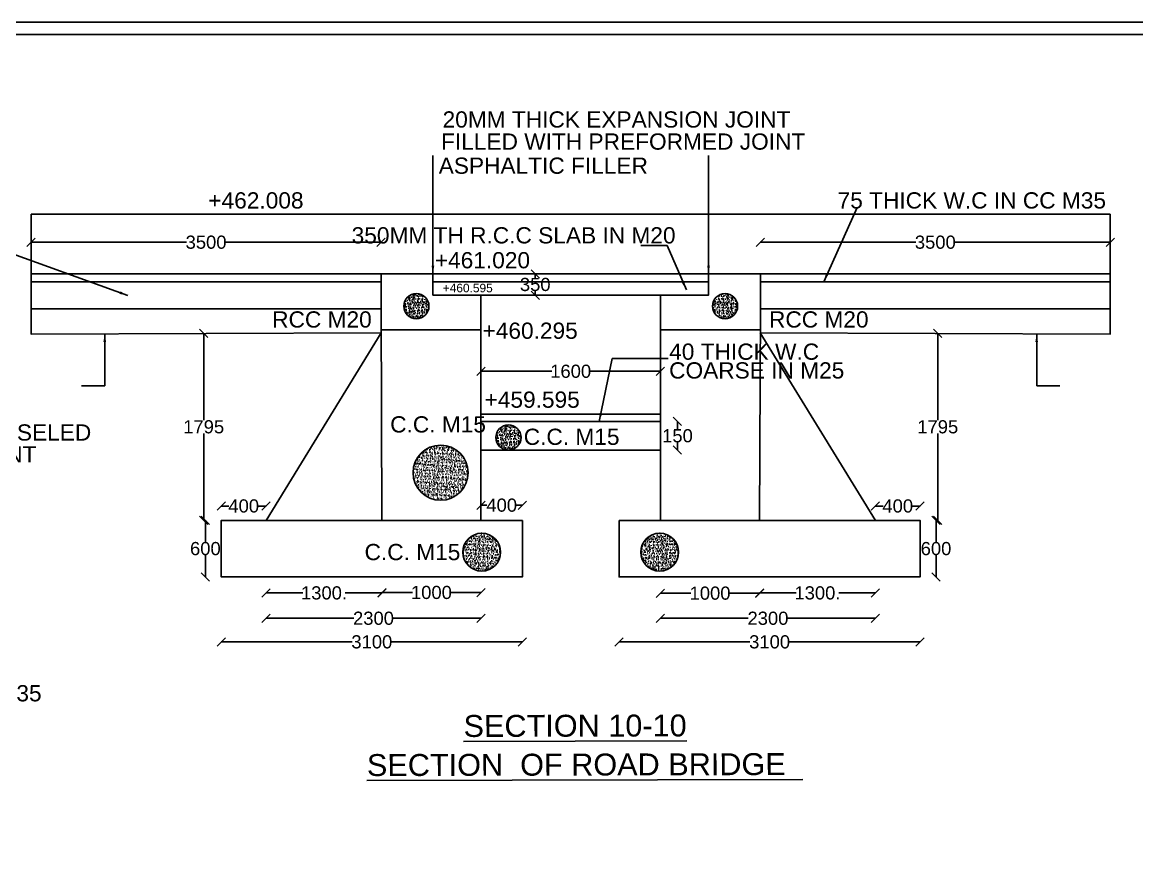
# Model space of a CAD drawing. Header units: millimetres. Extents: x 5124 to 6568637, y 2311 to 91879094.
# Drawn here: x 3553209 to 3565908, y 45954037 to 45963604 of the extents above; entities that cross this region are included whole.
import ezdxf

# ---------------------------------------------------------------- set-up
doc = ezdxf.new("R2010")
doc.units = ezdxf.units.MM
doc.header["$MEASUREMENT"] = 0
for name, color, linetype in [('DIMENSION', 7, 'Continuous'), ('DRAWING', 7, 'Continuous'), ('TEXT', 7, 'Continuous')]:
    doc.layers.add(name, color=color, linetype=linetype)
doc.styles.get("Standard").update_dxf_attribs({"font": 'arial.ttf', "height": 150})
doc.dimstyles.get("Standard").update_dxf_attribs({"dimtxt": 200, "dimasz": 110, "dimexe": 0.18, "dimexo": 0.0625, "dimgap": 0.09, "dimtad": 0, "dimtih": 1, "dimtoh": 1, "dimdec": 0, "dimzin": 0, "dimdsep": 46, "dimtxsty": 'Standard', "dimblk": 'OBLIQUE', "dimcen": 0.09, "dimse1": 1, "dimse2": 1, "dimadec": 0, "dimazin": 0, "dimtfac": 1, "dimtdec": 0, "dimtofl": 0, "dimtmove": 0, "dimatfit": 3, "dimfxl": 1, "dimtolj": 1, "dimtzin": 0, "dimarcsym": 0})

# ---------------------------------------------------------------- blocks, each defined once
blk = doc.blocks.new('_Oblique')
at = {"color": 0, "linetype": 'ByBlock', "lineweight": -2}
blk.add_line((-0.5, -0.5), (0.5, 0.5), dxfattribs=at)
blk = doc.blocks.new('*D87')
at = {"layer": 'Defpoints', "color": 0}
for p in [(3553309, 45961097), (3553309, 45960736), (3557297, 45960736)]:
    blk.add_point(p, dxfattribs=at)
at = {"layer": 'DIMENSION', "color": 0, "lineweight": -2}
for p, q in [((3553309, 45961097), (3555080, 45961097)), ((3557297, 45961097), (3555527, 45961097))]:
    blk.add_line(p, q, dxfattribs=at)
at = {"layer": 'DIMENSION', "color": 0, "lineweight": -2, "xscale": 95, "yscale": 95, "zscale": 95, "rotation": 180}
blk.add_blockref('_Oblique', (3553309, 45961097), dxfattribs=at)
at = {"layer": 'DIMENSION', "color": 0, "lineweight": -2, "xscale": 95, "yscale": 95, "zscale": 95}
blk.add_blockref('_Oblique', (3557297, 45961097), dxfattribs=at)
at = {"layer": 'DIMENSION', "color": 0, "insert": (3555303, 45961097), "char_height": 150, "attachment_point": 5}
blk.add_mtext('\\A1;3500', dxfattribs=at)
blk = doc.blocks.new('*D88')
at = {"layer": 'Defpoints', "color": 0}
for p in [(3555304, 45960058), (3555276, 45957928), (3555476, 45957928)]:
    blk.add_point(p, dxfattribs=at)
at = {"layer": 'DIMENSION', "color": 0, "lineweight": -2}
for p, q in [((3555276, 45960058), (3555276, 45959070)), ((3555276, 45957928), (3555276, 45958916))]:
    blk.add_line(p, q, dxfattribs=at)
at = {"layer": 'DIMENSION', "color": 0, "lineweight": -2, "xscale": 95, "yscale": 95, "zscale": 95}
for p, rotation in [((3555276, 45960058), 90), ((3555276, 45957928), 270)]:
    blk.add_blockref('_Oblique', p, dxfattribs=dict(at, rotation=rotation))
at = {"layer": 'DIMENSION', "color": 0, "insert": (3555276, 45958993), "char_height": 150, "attachment_point": 5}
blk.add_mtext('\\A1;1795', dxfattribs=at)
blk = doc.blocks.new('*D89')
at = {"layer": 'Defpoints', "color": 0}
for p in [(3555476, 45958091), (3555476, 45957928), (3555987, 45957928)]:
    blk.add_point(p, dxfattribs=at)
at = {"layer": 'DIMENSION', "color": 0, "lineweight": -2}
for p, q in [((3555476, 45958091), (3555563, 45958091)), ((3555987, 45958091), (3555900, 45958091))]:
    blk.add_line(p, q, dxfattribs=at)
at = {"layer": 'DIMENSION', "color": 0, "lineweight": -2, "xscale": 95, "yscale": 95, "zscale": 95, "rotation": 180}
blk.add_blockref('_Oblique', (3555476, 45958091), dxfattribs=at)
at = {"layer": 'DIMENSION', "color": 0, "lineweight": -2, "xscale": 95, "yscale": 95, "zscale": 95}
blk.add_blockref('_Oblique', (3555987, 45958091), dxfattribs=at)
at = {"layer": 'DIMENSION', "color": 0, "insert": (3555732, 45958091), "char_height": 150, "attachment_point": 5}
blk.add_mtext('\\A1;400', dxfattribs=at)
blk = doc.blocks.new('*D90')
at = {"layer": 'Defpoints', "color": 0}
for p in [(3555476, 45957928), (3555295, 45957282), (3555476, 45957282)]:
    blk.add_point(p, dxfattribs=at)
at = {"layer": 'DIMENSION', "color": 0, "lineweight": -2}
for p, q in [((3555295, 45957928), (3555295, 45957682)), ((3555295, 45957282), (3555295, 45957528))]:
    blk.add_line(p, q, dxfattribs=at)
at = {"layer": 'DIMENSION', "color": 0, "lineweight": -2, "xscale": 95, "yscale": 95, "zscale": 95}
for p, rotation in [((3555295, 45957928), 90), ((3555295, 45957282), 270)]:
    blk.add_blockref('_Oblique', p, dxfattribs=dict(at, rotation=rotation))
at = {"layer": 'DIMENSION', "color": 0, "insert": (3555295, 45957605), "char_height": 150, "attachment_point": 5}
blk.add_mtext('\\A1;600', dxfattribs=at)
blk = doc.blocks.new('*D91')
at = {"layer": 'Defpoints', "color": 0}
for p in [(3558908, 45958100), (3558436, 45957928), (3558908, 45957928)]:
    blk.add_point(p, dxfattribs=at)
at = {"layer": 'DIMENSION', "color": 0, "lineweight": -2}
for p, q in [((3558436, 45958100), (3558503, 45958100)), ((3558908, 45958100), (3558840, 45958100))]:
    blk.add_line(p, q, dxfattribs=at)
at = {"layer": 'DIMENSION', "color": 0, "lineweight": -2, "xscale": 95, "yscale": 95, "zscale": 95, "rotation": 180}
blk.add_blockref('_Oblique', (3558436, 45958100), dxfattribs=at)
at = {"layer": 'DIMENSION', "color": 0, "lineweight": -2, "xscale": 95, "yscale": 95, "zscale": 95}
blk.add_blockref('_Oblique', (3558908, 45958100), dxfattribs=at)
at = {"layer": 'DIMENSION', "color": 0, "insert": (3558672, 45958100), "char_height": 150, "attachment_point": 5}
blk.add_mtext('\\A1;400', dxfattribs=at)
blk = doc.blocks.new('*D92')
at = {"layer": 'Defpoints', "color": 0}
for p in [(3555987, 45957928), (3557307, 45957928), (3555987, 45957100)]:
    blk.add_point(p, dxfattribs=at)
at = {"layer": 'DIMENSION', "color": 0, "lineweight": -2}
for p, q in [((3555987, 45957100), (3556405, 45957100)), ((3557307, 45957100), (3556888, 45957100))]:
    blk.add_line(p, q, dxfattribs=at)
at = {"layer": 'DIMENSION', "color": 0, "lineweight": -2, "xscale": 95, "yscale": 95, "zscale": 95, "rotation": 180}
blk.add_blockref('_Oblique', (3555987, 45957100), dxfattribs=at)
at = {"layer": 'DIMENSION', "color": 0, "lineweight": -2, "xscale": 95, "yscale": 95, "zscale": 95}
blk.add_blockref('_Oblique', (3557307, 45957100), dxfattribs=at)
at = {"layer": 'DIMENSION', "color": 0, "insert": (3556647, 45957100), "char_height": 150, "attachment_point": 5}
blk.add_mtext('\\A1;1300.', dxfattribs=at)
blk = doc.blocks.new('*D93')
at = {"layer": 'Defpoints', "color": 0}
for p in [(3557307, 45957923), (3558436, 45957928), (3558436, 45957105)]:
    blk.add_point(p, dxfattribs=at)
at = {"layer": 'DIMENSION', "color": 0, "lineweight": -2}
for p, q in [((3557307, 45957105), (3557654, 45957105)), ((3558436, 45957105), (3558088, 45957105))]:
    blk.add_line(p, q, dxfattribs=at)
at = {"layer": 'DIMENSION', "color": 0, "lineweight": -2, "xscale": 95, "yscale": 95, "zscale": 95, "rotation": 180}
blk.add_blockref('_Oblique', (3557307, 45957105), dxfattribs=at)
at = {"layer": 'DIMENSION', "color": 0, "lineweight": -2, "xscale": 95, "yscale": 95, "zscale": 95}
blk.add_blockref('_Oblique', (3558436, 45957105), dxfattribs=at)
at = {"layer": 'DIMENSION', "color": 0, "insert": (3557871, 45957105), "char_height": 150, "attachment_point": 5}
blk.add_mtext('\\A1;1000', dxfattribs=at)
blk = doc.blocks.new('*D94')
at = {"layer": 'Defpoints', "color": 0}
for p in [(3555987, 45957928), (3558436, 45957928), (3558436, 45956811)]:
    blk.add_point(p, dxfattribs=at)
at = {"layer": 'DIMENSION', "color": 0, "lineweight": -2}
for p, q in [((3555987, 45956811), (3556986, 45956811)), ((3558436, 45956811), (3557436, 45956811))]:
    blk.add_line(p, q, dxfattribs=at)
at = {"layer": 'DIMENSION', "color": 0, "lineweight": -2, "xscale": 95, "yscale": 95, "zscale": 95, "rotation": 180}
blk.add_blockref('_Oblique', (3555987, 45956811), dxfattribs=at)
at = {"layer": 'DIMENSION', "color": 0, "lineweight": -2, "xscale": 95, "yscale": 95, "zscale": 95}
blk.add_blockref('_Oblique', (3558436, 45956811), dxfattribs=at)
at = {"layer": 'DIMENSION', "color": 0, "insert": (3557211, 45956811), "char_height": 150, "attachment_point": 5}
blk.add_mtext('\\A1;2300', dxfattribs=at)
blk = doc.blocks.new('*D95')
at = {"layer": 'Defpoints', "color": 0}
for p in [(3555476, 45957282), (3558908, 45957282), (3558908, 45956542)]:
    blk.add_point(p, dxfattribs=at)
at = {"layer": 'DIMENSION', "color": 0, "lineweight": -2}
for p, q in [((3555476, 45956542), (3556968, 45956542)), ((3558908, 45956542), (3557416, 45956542))]:
    blk.add_line(p, q, dxfattribs=at)
at = {"layer": 'DIMENSION', "color": 0, "lineweight": -2, "xscale": 95, "yscale": 95, "zscale": 95, "rotation": 180}
blk.add_blockref('_Oblique', (3555476, 45956542), dxfattribs=at)
at = {"layer": 'DIMENSION', "color": 0, "lineweight": -2, "xscale": 95, "yscale": 95, "zscale": 95}
blk.add_blockref('_Oblique', (3558908, 45956542), dxfattribs=at)
at = {"layer": 'DIMENSION', "color": 0, "insert": (3557192, 45956542), "char_height": 150, "attachment_point": 5}
blk.add_mtext('\\A1;3100', dxfattribs=at)
blk = doc.blocks.new('*D97')
at = {"layer": 'Defpoints', "color": 0}
for p in [(3559054, 45960736), (3559054, 45960736), (3559054, 45960494)]:
    blk.add_point(p, dxfattribs=at)
at = {"layer": 'DIMENSION', "color": 0, "lineweight": -2}
for p, q in [((3559054, 45960736), (3559054, 45960692)), ((3559054, 45960494), (3559054, 45960539))]:
    blk.add_line(p, q, dxfattribs=at)
at = {"layer": 'DIMENSION', "color": 0, "lineweight": -2, "xscale": 95, "yscale": 95, "zscale": 95}
for p, rotation in [((3559054, 45960736), 90), ((3559054, 45960494), 270)]:
    blk.add_blockref('_Oblique', p, dxfattribs=dict(at, rotation=rotation))
at = {"layer": 'DIMENSION', "color": 0, "insert": (3559054, 45960615), "char_height": 150, "attachment_point": 5}
blk.add_mtext('\\A1;350', dxfattribs=at)
blk = doc.blocks.new('*D99')
at = {"layer": 'Defpoints', "color": 0}
for p in [(3565607, 45961097), (3561619, 45960736), (3565607, 45960736)]:
    blk.add_point(p, dxfattribs=at)
at = {"layer": 'DIMENSION', "color": 0, "lineweight": -2}
for p, q in [((3561619, 45961097), (3563390, 45961097)), ((3565607, 45961097), (3563837, 45961097))]:
    blk.add_line(p, q, dxfattribs=at)
at = {"layer": 'DIMENSION', "color": 0, "lineweight": -2, "xscale": 95, "yscale": 95, "zscale": 95, "rotation": 180}
blk.add_blockref('_Oblique', (3561619, 45961097), dxfattribs=at)
at = {"layer": 'DIMENSION', "color": 0, "lineweight": -2, "xscale": 95, "yscale": 95, "zscale": 95}
blk.add_blockref('_Oblique', (3565607, 45961097), dxfattribs=at)
at = {"layer": 'DIMENSION', "color": 0, "insert": (3563613, 45961097), "char_height": 150, "attachment_point": 5}
blk.add_mtext('\\A1;3500', dxfattribs=at)
blk = doc.blocks.new('*D100')
at = {"layer": 'Defpoints', "color": 0}
for p in [(3563613, 45960058), (3563440, 45957928), (3563641, 45957928)]:
    blk.add_point(p, dxfattribs=at)
at = {"layer": 'DIMENSION', "color": 0, "lineweight": -2}
for p, q in [((3563641, 45960058), (3563641, 45959070)), ((3563641, 45957928), (3563641, 45958916))]:
    blk.add_line(p, q, dxfattribs=at)
at = {"layer": 'DIMENSION', "color": 0, "lineweight": -2, "xscale": 95, "yscale": 95, "zscale": 95}
for p, rotation in [((3563641, 45960058), 90), ((3563641, 45957928), 270)]:
    blk.add_blockref('_Oblique', p, dxfattribs=dict(at, rotation=rotation))
at = {"layer": 'DIMENSION', "color": 0, "insert": (3563641, 45958993), "char_height": 150, "attachment_point": 5}
blk.add_mtext('\\A1;1795', dxfattribs=at)
blk = doc.blocks.new('*D101')
at = {"layer": 'Defpoints', "color": 0}
for p in [(3563440, 45958091), (3562930, 45957928), (3563440, 45957928)]:
    blk.add_point(p, dxfattribs=at)
at = {"layer": 'DIMENSION', "color": 0, "lineweight": -2}
for p, q in [((3562930, 45958091), (3563017, 45958091)), ((3563440, 45958091), (3563354, 45958091))]:
    blk.add_line(p, q, dxfattribs=at)
at = {"layer": 'DIMENSION', "color": 0, "lineweight": -2, "xscale": 95, "yscale": 95, "zscale": 95, "rotation": 180}
blk.add_blockref('_Oblique', (3562930, 45958091), dxfattribs=at)
at = {"layer": 'DIMENSION', "color": 0, "lineweight": -2, "xscale": 95, "yscale": 95, "zscale": 95}
blk.add_blockref('_Oblique', (3563440, 45958091), dxfattribs=at)
at = {"layer": 'DIMENSION', "color": 0, "insert": (3563185, 45958091), "char_height": 150, "attachment_point": 5}
blk.add_mtext('\\A1;400', dxfattribs=at)
blk = doc.blocks.new('*D102')
at = {"layer": 'Defpoints', "color": 0}
for p in [(3563440, 45957928), (3563440, 45957282), (3563621, 45957282)]:
    blk.add_point(p, dxfattribs=at)
at = {"layer": 'DIMENSION', "color": 0, "lineweight": -2}
for p, q in [((3563621, 45957928), (3563621, 45957682)), ((3563621, 45957282), (3563621, 45957528))]:
    blk.add_line(p, q, dxfattribs=at)
at = {"layer": 'DIMENSION', "color": 0, "lineweight": -2, "xscale": 95, "yscale": 95, "zscale": 95}
for p, rotation in [((3563621, 45957928), 90), ((3563621, 45957282), 270)]:
    blk.add_blockref('_Oblique', p, dxfattribs=dict(at, rotation=rotation))
at = {"layer": 'DIMENSION', "color": 0, "insert": (3563621, 45957605), "char_height": 150, "attachment_point": 5}
blk.add_mtext('\\A1;600', dxfattribs=at)
blk = doc.blocks.new('*D103')
at = {"layer": 'Defpoints', "color": 0}
for p in [(3561610, 45957928), (3562930, 45957928), (3562930, 45957100)]:
    blk.add_point(p, dxfattribs=at)
at = {"layer": 'DIMENSION', "color": 0, "lineweight": -2}
for p, q in [((3561610, 45957100), (3562028, 45957100)), ((3562930, 45957100), (3562512, 45957100))]:
    blk.add_line(p, q, dxfattribs=at)
at = {"layer": 'DIMENSION', "color": 0, "lineweight": -2, "xscale": 95, "yscale": 95, "zscale": 95, "rotation": 180}
blk.add_blockref('_Oblique', (3561610, 45957100), dxfattribs=at)
at = {"layer": 'DIMENSION', "color": 0, "lineweight": -2, "xscale": 95, "yscale": 95, "zscale": 95}
blk.add_blockref('_Oblique', (3562930, 45957100), dxfattribs=at)
at = {"layer": 'DIMENSION', "color": 0, "insert": (3562270, 45957100), "char_height": 150, "attachment_point": 5}
blk.add_mtext('\\A1;1300.', dxfattribs=at)
blk = doc.blocks.new('*D104')
at = {"layer": 'Defpoints', "color": 0}
for p in [(3560481, 45957928), (3561610, 45957915), (3560481, 45957097)]:
    blk.add_point(p, dxfattribs=at)
at = {"layer": 'DIMENSION', "color": 0, "lineweight": -2}
for p, q in [((3560481, 45957097), (3560829, 45957097)), ((3561610, 45957097), (3561262, 45957097))]:
    blk.add_line(p, q, dxfattribs=at)
at = {"layer": 'DIMENSION', "color": 0, "lineweight": -2, "xscale": 95, "yscale": 95, "zscale": 95, "rotation": 180}
blk.add_blockref('_Oblique', (3560481, 45957097), dxfattribs=at)
at = {"layer": 'DIMENSION', "color": 0, "lineweight": -2, "xscale": 95, "yscale": 95, "zscale": 95}
blk.add_blockref('_Oblique', (3561610, 45957097), dxfattribs=at)
at = {"layer": 'DIMENSION', "color": 0, "insert": (3561046, 45957097), "char_height": 150, "attachment_point": 5}
blk.add_mtext('\\A1;1000', dxfattribs=at)
blk = doc.blocks.new('*D98')
at = {"layer": 'Defpoints', "color": 0}
for p in [(3560481, 45957928), (3562930, 45957928), (3560481, 45956811)]:
    blk.add_point(p, dxfattribs=at)
at = {"layer": 'DIMENSION', "color": 0, "lineweight": -2}
for p, q in [((3560481, 45956811), (3561480, 45956811)), ((3562930, 45956811), (3561931, 45956811))]:
    blk.add_line(p, q, dxfattribs=at)
at = {"layer": 'DIMENSION', "color": 0, "lineweight": -2, "xscale": 95, "yscale": 95, "zscale": 95, "rotation": 180}
blk.add_blockref('_Oblique', (3560481, 45956811), dxfattribs=at)
at = {"layer": 'DIMENSION', "color": 0, "lineweight": -2, "xscale": 95, "yscale": 95, "zscale": 95}
blk.add_blockref('_Oblique', (3562930, 45956811), dxfattribs=at)
at = {"layer": 'DIMENSION', "color": 0, "insert": (3561706, 45956811), "char_height": 150, "attachment_point": 5}
blk.add_mtext('\\A1;2300', dxfattribs=at)
blk = doc.blocks.new('*D105')
at = {"layer": 'Defpoints', "color": 0}
for p in [(3560009, 45957282), (3563440, 45957282), (3560009, 45956542)]:
    blk.add_point(p, dxfattribs=at)
at = {"layer": 'DIMENSION', "color": 0, "lineweight": -2}
for p, q in [((3560009, 45956542), (3561501, 45956542)), ((3563440, 45956542), (3561948, 45956542))]:
    blk.add_line(p, q, dxfattribs=at)
at = {"layer": 'DIMENSION', "color": 0, "lineweight": -2, "xscale": 95, "yscale": 95, "zscale": 95, "rotation": 180}
blk.add_blockref('_Oblique', (3560009, 45956542), dxfattribs=at)
at = {"layer": 'DIMENSION', "color": 0, "lineweight": -2, "xscale": 95, "yscale": 95, "zscale": 95}
blk.add_blockref('_Oblique', (3563440, 45956542), dxfattribs=at)
at = {"layer": 'DIMENSION', "color": 0, "insert": (3561725, 45956542), "char_height": 150, "attachment_point": 5}
blk.add_mtext('\\A1;3100', dxfattribs=at)
blk = doc.blocks.new('*D106')
at = {"layer": 'Defpoints', "color": 0}
for p in [(3558436, 45959626), (3560481, 45959626), (3560481, 45959626)]:
    blk.add_point(p, dxfattribs=at)
at = {"layer": 'DIMENSION', "color": 0, "lineweight": -2}
for p, q in [((3558436, 45959626), (3559242, 45959626)), ((3560481, 45959626), (3559675, 45959626))]:
    blk.add_line(p, q, dxfattribs=at)
at = {"layer": 'DIMENSION', "color": 0, "lineweight": -2, "xscale": 95, "yscale": 95, "zscale": 95, "rotation": 180}
blk.add_blockref('_Oblique', (3558436, 45959626), dxfattribs=at)
at = {"layer": 'DIMENSION', "color": 0, "lineweight": -2, "xscale": 95, "yscale": 95, "zscale": 95}
blk.add_blockref('_Oblique', (3560481, 45959626), dxfattribs=at)
at = {"layer": 'DIMENSION', "color": 0, "insert": (3559458, 45959626), "char_height": 150, "attachment_point": 5}
blk.add_mtext('\\A1;1600', dxfattribs=at)
blk = doc.blocks.new('*D107')
at = {"layer": 'Defpoints', "color": 0}
for p in [(3560481, 45959055), (3560675, 45959055), (3560481, 45958728)]:
    blk.add_point(p, dxfattribs=at)
at = {"layer": 'DIMENSION', "color": 0, "lineweight": -2}
for p, q in [((3560675, 45959055), (3560675, 45958968)), ((3560675, 45958728), (3560675, 45958815))]:
    blk.add_line(p, q, dxfattribs=at)
at = {"layer": 'DIMENSION', "color": 0, "lineweight": -2, "xscale": 95, "yscale": 95, "zscale": 95}
for p, rotation in [((3560675, 45959055), 90), ((3560675, 45958728), 270)]:
    blk.add_blockref('_Oblique', p, dxfattribs=dict(at, rotation=rotation))
at = {"layer": 'DIMENSION', "color": 0, "insert": (3560675, 45958891), "char_height": 150, "attachment_point": 5}
blk.add_mtext('\\A1;150', dxfattribs=at)

msp = doc.modelspace()

# ---------------------------------------------------------------- hatches: boundary and pattern name
at = {"layer": 'DRAWING'}
h = msp.add_hatch(dxfattribs=at)
h.set_pattern_fill('AR-CONC,_O', color=256, scale=9.251558)
h.set_pattern_definition([(50, (380007.097, 3439548.934), (66.357741625, -5.80555015), [6.93866848, -76.32535329]), (355, (380007.1, 3439548.934), (-12.83666007, 69.58949133), [5.55093478, -61.06028263]), (100.4514, (380012.63, 3439548.45), (53.52113084, 63.78389894), [5.89696063, -64.86656898]), (46.1842, (380007.1, 3439567.44), (98.73642435, -15.31308757), [10.40800272, -114.48802994]), (96.6356, (380015.325, 3439566.16), (86.47086207, 90.12107957), [8.84544122, -97.29983793]), (351.1842, (380007.1, 3439567.44), (86.47079172, 90.1211471), [8.32640218, -91.59042395]), (21, (380016.35, 3439562.81), (55.22320198, -37.24852009), [6.93866848, -76.32535329]), (326, (380016.35, 3439562.81), (22.510459, 67.08767682), [5.55093478, -61.06028263]), (71.4514, (380020.95, 3439559.71), (77.7336836, 29.83909589), [5.89696063, -64.86656898]), (37.5, (380007.097, 3439548.934), (1.124976064, 30.797867882), [0, -60.320157997, 0, -61.985438432, 0, -61.291571584]), (7.5, (380007.097, 3439548.934), (24.33803077, 36.489228185), [0, -35.340951464, 0, -58.9324243, 0, -23.360183887]), (327.5, (379986.466, 3439548.934), (49.386892166, -2.086677035), [0, -23.128894937, 0, -72.162152205, 0, -95.75362504]), (317.5, (379977.215, 3439548.934), (53.95380656, 9.261270476), [0, -30.06756342, 0, -47.92307031, 0, -67.998951116])])
h.paths.add_polyline_path([(3557556.1, 45960368.7, 1), (3557842.9, 45960368.7, 1)])
h = msp.add_hatch(dxfattribs=at)
h.set_pattern_fill('AR-CONC,_O', color=256, scale=9.251558)
h.set_pattern_definition([(130, (6738909.674, 3439548.934), (-66.357741625, -5.80555015), [6.93866848, -76.32535329]), (185, (6738909.674, 3439548.934), (12.83666007, 69.58949133), [5.55093478, -61.06028263]), (79.5486, (6738904.144, 3439548.45), (-53.52113084, 63.78389894), [5.89696063, -64.86656898]), (133.8158, (6738909.674, 3439567.44), (-98.73642435, -15.31308757), [10.40800272, -114.48802994]), (83.3644, (6738901.45, 3439566.16), (-86.47086207, 90.12107957), [8.84544122, -97.29983793]), (188.8158, (6738909.67, 3439567.44), (-86.47079172, 90.1211471), [8.32640218, -91.59042395]), (159, (6738900.42, 3439562.81), (-55.22320198, -37.24852009), [6.93866848, -76.32535329]), (214, (6738900.42, 3439562.81), (-22.510459, 67.08767682), [5.55093478, -61.06028263]), (108.5486, (6738895.82, 3439559.71), (-77.7336836, 29.83909589), [5.89696063, -64.86656898]), (142.5, (6738909.674, 3439548.934), (-1.124976064, 30.797867882), [0, -60.320157997, 0, -61.985438432, 0, -61.291571584]), (172.5, (6738909.674, 3439548.934), (-24.33803077, 36.489228185), [0, -35.340951464, 0, -58.9324243, 0, -23.360183887]), (212.5, (6738930.305, 3439548.934), (-49.386892166, -2.086677035), [0, -23.128894937, 0, -72.162152205, 0, -95.75362504]), (222.5, (6738939.557, 3439548.934), (-53.95380656, 9.261270476), [0, -30.06756342, 0, -47.92307031, 0, -67.998951116])])
h.paths.add_polyline_path([(3561073.9, 45960368.7, 1), (3561360.7, 45960368.7, 1)])
h = msp.add_hatch(dxfattribs=at)
h.set_pattern_fill('AR-CONC,_O', color=256, scale=9.251558)
h.set_pattern_definition([(50, (381056.1, 3438051.615), (66.357741625, -5.80555015), [6.93866848, -76.32535329]), (355, (381056.1, 3438051.615), (-12.83666007, 69.58949133), [5.55093478, -61.06028263]), (100.4514, (381061.63, 3438051.13), (53.52113084, 63.78389894), [5.89696063, -64.86656898]), (46.1842, (381056.1, 3438070.12), (98.73642435, -15.31308757), [10.40800272, -114.48802994]), (96.6356, (381064.33, 3438068.84), (86.47086207, 90.12107957), [8.84544122, -97.29983793]), (351.1842, (381056.1, 3438070.12), (86.47079172, 90.1211471), [8.32640218, -91.59042395]), (21, (381065.354, 3438065.49), (55.22320198, -37.24852009), [6.93866848, -76.32535329]), (326, (381065.354, 3438065.49), (22.510459, 67.08767682), [5.55093478, -61.06028263]), (71.4514, (381069.956, 3438062.39), (77.7336836, 29.83909589), [5.89696063, -64.86656898]), (37.5, (381056.102, 3438051.615), (1.124976064, 30.797867882), [0, -60.320157997, 0, -61.985438432, 0, -61.291571584]), (7.5, (381056.102, 3438051.615), (24.33803077, 36.489228185), [0, -35.340951464, 0, -58.9324243, 0, -23.360183887]), (327.5, (381035.471, 3438051.615), (49.386892166, -2.086677035), [0, -23.128894937, 0, -72.162152205, 0, -95.75362504]), (317.5, (381026.22, 3438051.615), (53.95380656, 9.261270476), [0, -30.06756342, 0, -47.92307031, 0, -67.998951116])])
h.paths.add_polyline_path([(3558605.1, 45958871.4, 1), (3558891.9, 45958871.4, 1)])
h = msp.add_hatch(dxfattribs=at)
h.set_pattern_fill('AR-CONC,_O', color=256, scale=9.251558)
h.set_pattern_definition([(50, (380283.095, 3437650.555), (66.357741625, -5.80555015), [6.93866848, -76.32535329]), (355, (380283.095, 3437650.555), (-12.83666007, 69.58949133), [5.55093478, -61.06028263]), (100.4514, (380288.625, 3437650.07), (53.52113084, 63.78389894), [5.89696063, -64.86656898]), (46.1842, (380283.095, 3437669.06), (98.73642435, -15.31308757), [10.40800272, -114.48802994]), (96.6356, (380291.32, 3437667.78), (86.47086207, 90.12107957), [8.84544122, -97.29983793]), (351.1842, (380283.1, 3437669.06), (86.47079172, 90.1211471), [8.32640218, -91.59042395]), (21, (380292.347, 3437664.43), (55.22320198, -37.24852009), [6.93866848, -76.32535329]), (326, (380292.35, 3437664.43), (22.510459, 67.08767682), [5.55093478, -61.06028263]), (71.4514, (380296.95, 3437661.33), (77.7336836, 29.83909589), [5.89696063, -64.86656898]), (37.5, (380283.095, 3437650.555), (1.124976064, 30.797867882), [0, -60.320157997, 0, -61.985438432, 0, -61.291571584]), (7.5, (380283.095, 3437650.555), (24.33803077, 36.489228185), [0, -35.340951464, 0, -58.9324243, 0, -23.360183887]), (327.5, (380262.465, 3437650.555), (49.386892166, -2.086677035), [0, -23.128894937, 0, -72.162152205, 0, -95.75362504]), (317.5, (380253.213, 3437650.555), (53.95380656, 9.261270476), [0, -30.06756342, 0, -47.92307031, 0, -67.998951116])])
h.paths.add_polyline_path([(3557661.3, 45958470.4, 1), (3558289.7, 45958470.4, 1)])
h = msp.add_hatch(dxfattribs=at)
h.set_pattern_fill('AR-CONC,_O', color=256, scale=9.251558)
h.set_pattern_definition([(50, (380752.1, 3436745.14), (66.357741625, -5.80555015), [6.93866848, -76.32535329]), (355, (380752.1, 3436745.14), (-12.83666007, 69.58949133), [5.55093478, -61.06028263]), (100.4514, (380757.63, 3436744.655), (53.52113084, 63.78389894), [5.89696063, -64.86656898]), (46.1842, (380752.1, 3436763.64), (98.73642435, -15.31308757), [10.40800272, -114.48802994]), (96.6356, (380760.33, 3436762.37), (86.47086207, 90.12107957), [8.84544122, -97.29983793]), (351.1842, (380752.1, 3436763.64), (86.47079172, 90.1211471), [8.32640218, -91.59042395]), (21, (380761.354, 3436759.016), (55.22320198, -37.24852009), [6.93866848, -76.32535329]), (326, (380761.354, 3436759.016), (22.510459, 67.08767682), [5.55093478, -61.06028263]), (71.4514, (380765.956, 3436755.91), (77.7336836, 29.83909589), [5.89696063, -64.86656898]), (37.5, (380752.102, 3436745.139), (1.124976064, 30.797867882), [0, -60.320157997, 0, -61.985438432, 0, -61.291571584]), (7.5, (380752.102, 3436745.14), (24.33803077, 36.489228185), [0, -35.340951464, 0, -58.9324243, 0, -23.360183887]), (327.5, (380731.47, 3436745.139), (49.386892166, -2.086677035), [0, -23.128894937, 0, -72.162152205, 0, -95.75362504]), (317.5, (380722.22, 3436745.14), (53.95380656, 9.261270476), [0, -30.06756342, 0, -47.92307031, 0, -67.998951116])])
h.paths.add_polyline_path([(3558228.9, 45957564.9, 1), (3558660.1, 45957564.9, 1)])
h = msp.add_hatch(dxfattribs=at)
h.set_pattern_fill('AR-CONC,_O', color=256, scale=9.251558)
h.set_pattern_definition([(130, (6738164.67, 3436745.14), (-66.357741625, -5.80555015), [6.93866848, -76.32535329]), (185, (6738164.67, 3436745.14), (12.83666007, 69.58949133), [5.55093478, -61.06028263]), (79.5486, (6738159.14, 3436744.655), (-53.52113084, 63.78389894), [5.89696063, -64.86656898]), (133.8158, (6738164.67, 3436763.64), (-98.73642435, -15.31308757), [10.40800272, -114.48802994]), (83.3644, (6738156.44, 3436762.37), (-86.47086207, 90.12107957), [8.84544122, -97.29983793]), (188.8158, (6738164.67, 3436763.64), (-86.47079172, 90.1211471), [8.32640218, -91.59042395]), (159, (6738155.42, 3436759.016), (-55.22320198, -37.24852009), [6.93866848, -76.32535329]), (214, (6738155.42, 3436759.016), (-22.510459, 67.08767682), [5.55093478, -61.06028263]), (108.5486, (6738150.816, 3436755.91), (-77.7336836, 29.83909589), [5.89696063, -64.86656898]), (142.5, (6738164.67, 3436745.139), (-1.124976064, 30.797867882), [0, -60.320157997, 0, -61.985438432, 0, -61.291571584]), (172.5, (6738164.67, 3436745.14), (-24.33803077, 36.489228185), [0, -35.340951464, 0, -58.9324243, 0, -23.360183887]), (212.5, (6738185.3, 3436745.139), (-49.386892166, -2.086677035), [0, -23.128894937, 0, -72.162152205, 0, -95.75362504]), (222.5, (6738194.55, 3436745.14), (-53.95380656, 9.261270476), [0, -30.06756342, 0, -47.92307031, 0, -67.998951116])])
h.paths.add_polyline_path([(3560256.7, 45957564.9, 1), (3560687.9, 45957564.9, 1)])

# ---------------------------------------------------------------- linework, layer by layer
at = {"layer": 'DIMENSION'}
for points in [[(3558435.8, 45960494.4), (3559458.4, 45960494.4)], [(3560481, 45960494.4), (3559458.4, 45960494.4)]]:
    msp.add_lwpolyline(points, dxfattribs=at)
at = {"layer": 'DRAWING'}
for points in [[(3536025.3, 45963604.1), (3578203.1, 45963604.1), (3578203.1, 45932836.7), (3536025.3, 45932836.7)], [(3536164.1, 45963465.3), (3578064.3, 45963465.3), (3578064.3, 45932975.5), (3536164.1, 45932975.5)], [(3558907.7, 45957927.6), (3555476.5, 45957927.6), (3555476.5, 45957282.4), (3558907.7, 45957282.4)], [(3560009.1, 45957927.6), (3563440.3, 45957927.6), (3563440.3, 45957282.4), (3560009.1, 45957282.4)]]:
    msp.add_lwpolyline(points, close=True, dxfattribs=at)
for points in [[(3553309.4, 45961417.9), (3559458.4, 45961417.9)], [(3553309.4, 45961417.9), (3553309.4, 45960736.3), (3559458.4, 45960736.3)], [(3565607.4, 45961417.9), (3559458.4, 45961417.9)], [(3565607.4, 45961417.9), (3565607.4, 45960736.3), (3559458.4, 45960736.3)], [(3553309.4, 45960736.3), (3553309.4, 45960646.8), (3557297.4, 45960646.8)], [(3553309.4, 45960646.8), (3553309.4, 45960338.9), (3557297.4, 45960338.9), (3557297.4, 45960736.3), (3557888.1, 45960736.3), (3557888.1, 45960494.4), (3558435.8, 45960494.4), (3558435.8, 45957927.6), (3557306.6, 45957927.6), (3557297.4, 45960338.9)], [(3565607.4, 45960646.8), (3565607.4, 45960338.9), (3561619.4, 45960338.9), (3561619.4, 45960736.3), (3561028.6, 45960736.3), (3561028.6, 45960494.4), (3560481, 45960494.4), (3560481, 45957927.6), (3561610.1, 45957927.6), (3561619.4, 45960338.9)], [(3565607.4, 45960736.3), (3565607.4, 45960646.8), (3561619.4, 45960646.8)], [(3557888.1, 45960646.8), (3559458.4, 45960646.8)], [(3561028.6, 45960646.8), (3559458.4, 45960646.8)], [(3553309.4, 45960338.9), (3553309.4, 45960050.6), (3557298.4, 45960065.9)], [(3565607.4, 45960338.9), (3565607.4, 45960050.6), (3561618.4, 45960065.9)], [(3557298.3, 45960099.1), (3558435.8, 45960099.1)], [(3561618.5, 45960099.1), (3560481, 45960099.1)], [(3557298.4, 45960065.9), (3555986.7, 45957927.6)], [(3561618.4, 45960065.9), (3562930.1, 45957927.6)], [(3558435.8, 45959136.8), (3559458.4, 45959136.8)], [(3560481, 45959136.8), (3559458.4, 45959136.8)], [(3558435.8, 45959054.6), (3559458.4, 45959054.6)], [(3560481, 45959054.6), (3559458.4, 45959054.6)], [(3558435.8, 45958728), (3559458.4, 45958728)], [(3560481, 45958728), (3559458.4, 45958728)]]:
    msp.add_lwpolyline(points, dxfattribs=at)
for centre, radius in [((3557699.5, 45960368.7), 143.4), ((3561217.3, 45960368.7), 143.4), ((3558748.5, 45958871.4), 143.4), ((3557975.5, 45958470.4), 314.2), ((3558444.5, 45957564.9), 215.6), ((3560472.3, 45957564.9), 215.6)]:
    msp.add_circle(centre, radius, dxfattribs=at)

# ---------------------------------------------------------------- texts
at = {"layer": 'TEXT'}
for s, height, p in [('20MM THICK EXPANSION JOINT', 185.031, (3557998.3, 45962404.1)), ('FILLED WITH PREFORMED JOINT', 185.031, (3557981.2, 45962152.4)), ('ASPHALTIC FILLER', 185.031, (3557954, 45961877.4)), ('+462.008', 185.03, (3555328.9, 45961481.7)), ('75 THICK W.C IN CC M35', 185.031, (3562499.5, 45961481.7)), ('350MM TH R.C.C SLAB IN M20', 185.031, (3556962.1, 45961083.6)), ('+461.020', 185.03, (3557909.8, 45960800.1)), ('+460.595', 97.08, (3558000.4, 45960527.1)), ('RCC M20', 185.03, (3556056.4, 45960124.9)), ('RCC M20', 185.03, (3561717.8, 45960124.9)), ('+460.295', 185.03, (3558453.4, 45959996.7)), ('40 THICK W.C ', 185.031, (3560580.3, 45959757.6)), ('COARSE IN M25', 185.031, (3560579.7, 45959544.2)), ('+459.595', 185.03, (3558476.6, 45959210.9)), (' C.C. M15  ', 185.031, (3557329.2, 45958928.9)), ('WIDE PVC WATER STOP AND SELED', 185.031, (3549399.6, 45958836.5)), (' C.C. M15  ', 185.031, (3558851.3, 45958787.4)), ('WITH POLYSULPHIDE SEALENT', 185.031, (3549406.5, 45958587.8)), (' C.C. M15  ', 185.031, (3557037.3, 45957474)), ('40MM THK W.C IN M35', 185.031, (3550643.4, 45955864.6))]:
    msp.add_text(s, height=height, dxfattribs=at).set_placement(p)
for s, p in [('%%USECTION 10-10', (3558237.5, 45955458.8)), ('%%USECTION  OF ROAD BRIDGE  ', (3557136.1, 45955013.1))]:
    msp.add_text(s, height=250, rotation=0.1412, dxfattribs=at).set_placement(p)

# ---------------------------------------------------------------- dimensions: what is measured, and where the dimension line sits
at = {"layer": 'DIMENSION'}
for base, p1, p2, text, picture, middle in [((3553309.4, 45961096.5), (3557297.4, 45960736.3), (3553309.4, 45960736.3), '3500', '*D87', (3555303.4, 45961096.5)), ((3560481, 45959626.5), (3558435.8, 45959626.5), (3560481, 45959626.5), '1600', '*D106', (3559458.4, 45959626.5)), ((3555476.5, 45958091.4), (3555986.7, 45957927.6), (3555476.5, 45957927.6), '400', '*D89', (3555731.6, 45958091.4)), ((3558907.7, 45958099.7), (3558435.8, 45957927.6), (3558907.7, 45957927.6), '400', '*D91', (3558671.7, 45958099.7)), ((3555986.7, 45957099.8), (3557306.6, 45957927.6), (3555986.7, 45957927.6), '1300.', '*D92', (3556646.7, 45957099.8)), ((3558435.8, 45956811.5), (3555986.7, 45957927.6), (3558435.8, 45957927.6), '2300', '*D94', (3557211.2, 45956811.5)), ((3558435.8, 45957105.3), (3557306.6, 45957923.2), (3558435.8, 45957927.6), '1000', '*D93', (3557871.2, 45957105.3)), ((3558907.7, 45956542), (3555476.5, 45957282.4), (3558907.7, 45957282.4), '3100', '*D95', (3557192.1, 45956542))]:
    dim = msp.add_linear_dim(base=base, p1=p1, p2=p2, text=text, dimstyle='Standard', override={"dimasz": 95, "dimfxl": 2000, "dimarcsym": 1}, dxfattribs=at)
    dim.commit()
    dim.dimension.update_dxf_attribs({"geometry": picture, "text_midpoint": middle})
for base, p1, p2, angle, text, picture, middle in [((3565607.4, 45961096.5), (3561619.4, 45960736.3), (3565607.4, 45960736.3), 180, '3500', '*D99', (3563613.4, 45961096.5)), ((3559053.7, 45960736.3), (3559053.7, 45960494.4), (3559053.7, 45960736.3), 90, '350', '*D97', (3559053.7, 45960615.4)), ((3555275.5, 45957927.6), (3555303.9, 45960058.3), (3555476.5, 45957927.6), 90, '1795', '*D88', (3555275.5, 45958992.9)), ((3563641.2, 45957927.6), (3563612.9, 45960058.3), (3563440.3, 45957927.6), 90, '1795', '*D100', (3563641.2, 45958992.9)), ((3560674.6, 45959054.6), (3560481, 45958728), (3560481, 45959054.6), 90, '150', '*D107', (3560674.6, 45958891.3)), ((3563440.3, 45958091.4), (3562930.1, 45957927.6), (3563440.3, 45957927.6), 180, '400', '*D101', (3563185.2, 45958091.4)), ((3555295.4, 45957282.4), (3555476.5, 45957927.6), (3555476.5, 45957282.4), 90, '600', '*D90', (3555295.4, 45957605)), ((3560481, 45957097.4), (3561610.1, 45957915.4), (3560481, 45957927.6), 180, '1000', '*D104', (3561045.5, 45957097.4)), ((3560481, 45956811.5), (3562930.1, 45957927.6), (3560481, 45957927.6), 180, '2300', '*D98', (3561705.5, 45956811.5)), ((3562930.1, 45957099.8), (3561610.1, 45957927.6), (3562930.1, 45957927.6), 180, '1300.', '*D103', (3562270.1, 45957099.8)), ((3563621.4, 45957282.4), (3563440.3, 45957927.6), (3563440.3, 45957282.4), 90, '600', '*D102', (3563621.4, 45957605)), ((3560009.1, 45956542), (3563440.3, 45957282.4), (3560009.1, 45957282.4), 180, '3100', '*D105', (3561724.7, 45956542))]:
    dim = msp.add_linear_dim(base=base, p1=p1, p2=p2, angle=angle, text=text, dimstyle='Standard', override={"dimasz": 95, "dimfxl": 2000, "dimarcsym": 1}, dxfattribs=at)
    dim.commit()
    dim.dimension.update_dxf_attribs({"geometry": picture, "text_midpoint": middle})

# ---------------------------------------------------------------- leaders
for points in [[(3562341.3, 45960646.8), (3562721.4, 45961494)], [(3559783.9, 45959054.6), (3559929.3, 45959772.6), (3560568.2, 45959772.6)]]:
    msp.add_leader(points, dimstyle='Standard', override={"dimasz": 95, "dimgap": 0.09, "dimtad": 0, "dimfxl": 2000, "dimarcsym": 1}, dxfattribs=at)
at = {"layer": 'DRAWING'}
for points in [[(3557888.1, 45960736.3), (3557888.1, 45962085)], [(3561028.6, 45960736.3), (3561028.6, 45962085)], [(3554411, 45960490.6), (3552341.3, 45961235.2)], [(3560776.3, 45960554.4), (3560559.3, 45961061.9), (3560256.9, 45961061.9)], [(3554148.7, 45960053.8), (3554148.7, 45959460.1), (3553884.3, 45959460.1)], [(3564768.1, 45960053.8), (3564768.1, 45959460.1), (3565032.4, 45959460.1)]]:
    msp.add_leader(points, dimstyle='Standard', override={"dimasz": 95, "dimgap": 0.09, "dimtad": 0, "dimfxl": 2000, "dimarcsym": 1}, dxfattribs=at)

doc.saveas('drawing.dxf')
